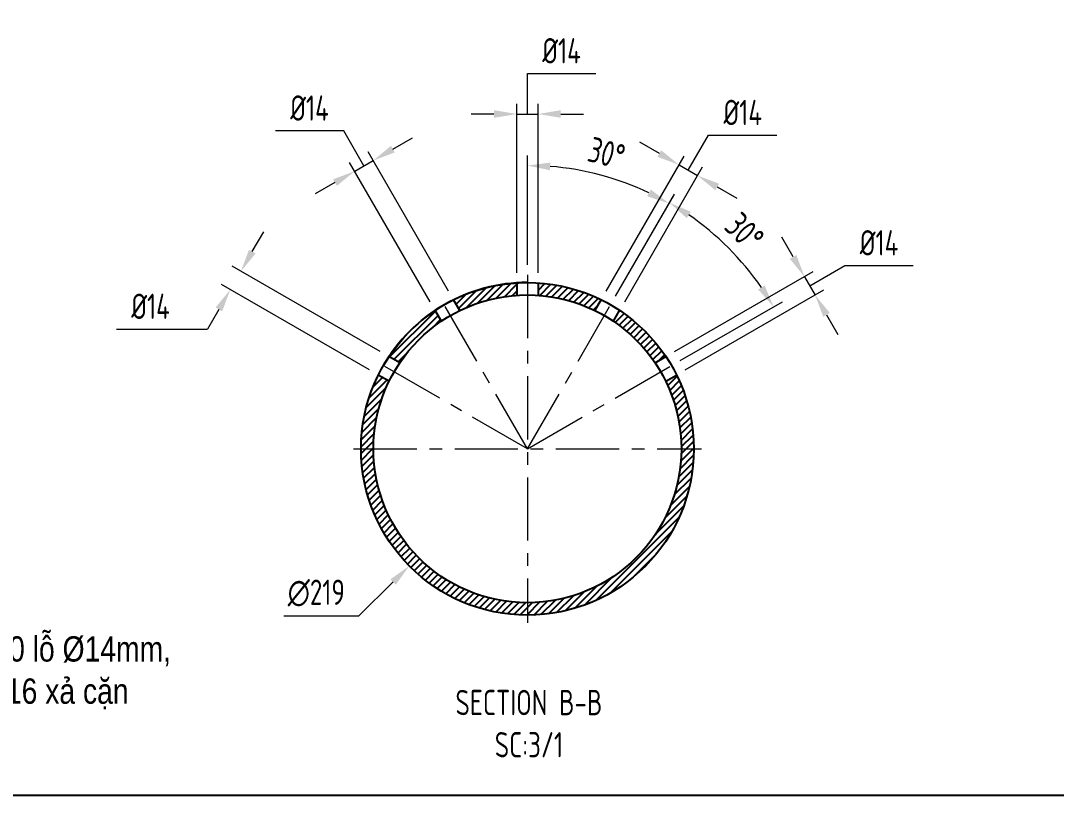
# Model space of a CAD drawing. Header units: millimetres. Extents: x -46397 to 283259, y -8690 to 23983.
# Drawn here: x 157301 to 159347, y -1903 to -372 of the extents above; entities that cross this region are included whole.
import ezdxf

# ---------------------------------------------------------------- set-up
doc = ezdxf.new("R2010")
doc.units = ezdxf.units.MM
doc.linetypes.add('CENTER', pattern=[2, 1.25, -0.25, 0.25, -0.25])
doc.layers.get('Defpoints').update_dxf_attribs({"lineweight": 0})
for name, color, linetype, lineweight in [('AM_8', 1, 'Continuous', 25), ('Dtext', 255, 'Continuous', 20), ('DUONGCHINH', 7, 'Continuous', 25), ('DUONGTAM', 1, 'CENTER', 0), ('PHANTOM 2', 8, 'Continuous', 0)]:
    doc.layers.add(name, color=color, linetype=linetype, lineweight=lineweight)
doc.styles.add('Chu va so', font='arial.ttf')
doc.styles.add('GHI CHÚ 1', font='isocp_IV25.ttf', dxfattribs={"width": 0.8})
doc.styles.add('GHI CHÚ 2', font='arial.ttf', dxfattribs={"width": 0.8, "height": 1})
doc.styles.get("Standard").update_dxf_attribs({"font": 'isocp.shx', "width": 0.8})
doc.styles.add('TCVN', font='arial.ttf')
doc.dimstyles.new('1-30SCALE', dxfattribs={"dimtxt": 75, "dimasz": 75, "dimexe": 37.5, "dimexo": 30, "dimgap": 30, "dimtad": 1, "dimtoh": 1, "dimdec": 0, "dimdsep": 46, "dimtxsty": 'GHI CHÚ 1', "dimcen": 0.09, "dimclrd": 256, "dimclre": 256, "dimclrt": 2, "dimadec": 0, "dimazin": 0, "dimtfac": 1, "dimtdec": 0, "dimtofl": 0, "dimtmove": 0, "dimatfit": 3, "dimfxl": 1, "dimlwd": 0, "dimlwe": 0, "dimarcsym": 0})
doc.dimstyles.new('1-30SCALE$2', dxfattribs={"dimtxt": 75, "dimasz": 75, "dimexe": 37.5, "dimexo": 30, "dimgap": 30, "dimtad": 1, "dimtoh": 1, "dimdec": 0, "dimdsep": 46, "dimtxsty": 'GHI CHÚ 1', "dimcen": 0.09, "dimclrd": 256, "dimclre": 256, "dimclrt": 2, "dimadec": 0, "dimazin": 0, "dimtfac": 1, "dimtdec": 0, "dimtofl": 0, "dimtmove": 0, "dimatfit": 3, "dimfxl": 1, "dimlwd": 0, "dimlwe": 0, "dimarcsym": 0})
pattern_1 = [(45, (12113.893, -192.323), (-6.7351921, 6.7351921), [])]

# ---------------------------------------------------------------- blocks, each defined once
blk = doc.blocks.new('*D648')
at = {"layer": 'Defpoints', "color": 0, "transparency": 16777216}
for p in [(158535.4, -986.4), (158068.8, -1449.3)]:
    blk.add_point(p, dxfattribs=at)
at = {"layer": 'PHANTOM 2', "lineweight": 0, "transparency": 16777216}
for p, q in [((158302, -1217.8), (158302.2, -1217.8)), ((158302.1, -1217.9), (158302.1, -1217.8))]:
    blk.add_line(p, q, dxfattribs=at)
at = {"layer": 'PHANTOM 2', "linetype": 'Continuous', "lineweight": 0, "transparency": 16777216}
for p, q in [((157969.4, -1547.9), (158036.9, -1481)), ((157820.8, -1547.9), (157969.4, -1547.9))]:
    blk.add_line(p, q, dxfattribs=at)
at = {"layer": 'PHANTOM 2', "transparency": 16777216}
blk.add_solid([(158031.6, -1475.7), (158042.1, -1486.3), (158068.8, -1449.3)], dxfattribs=at)
at = {"layer": 'PHANTOM 2', "color": 2, "transparency": 16777216, "insert": (157885.1, -1502.9), "char_height": 50, "attachment_point": 5, "style": 'GHI CHÚ 1'}
blk.add_mtext('∅219', dxfattribs=at)
blk = doc.blocks.new('*D649')
at = {"layer": 'Defpoints', "color": 0, "transparency": 16777216}
for p in [(158493.6, -691.6), (158302.1, -874.2), (158466.4, -933.2), (158302.1, -1217.8), (158302.1, -1561.5)]:
    blk.add_point(p, dxfattribs=at)
at = {"layer": 'PHANTOM 2', "linetype": 'Continuous', "lineweight": 0, "transparency": 16777216}
for p, q in [((158302.1, -854.2), (158302.1, -637.9)), ((158476.4, -915.9), (158592.1, -715.6))]:
    blk.add_line(p, q, dxfattribs=at)
blk.add_arc((158302.1, -1217.8), 560, 64.6056, 85.3944, dxfattribs=at)
at = {"layer": 'PHANTOM 2', "transparency": 16777216}
for points in [[(158346.8, -667.2), (158347.4, -652.2), (158302.1, -657.9)], [(158545.7, -705.3), (158538.8, -718.6), (158582.1, -732.9)]]:
    blk.add_solid(points, dxfattribs=at)
at = {"layer": 'PHANTOM 2', "color": 2, "transparency": 16777216, "insert": (158458.7, -633.5), "char_height": 50, "attachment_point": 5, "rotation": 345, "style": 'GHI CHÚ 1'}
blk.add_mtext('30°', dxfattribs=at)
blk = doc.blocks.new('*D644')
at = {"layer": 'Defpoints', "color": 0, "transparency": 16777216}
for p in [(158732.3, -856.8), (158466.4, -933.2), (158586.7, -1053.5), (158302.1, -1217.8), (158302.1, -1217.8)]:
    blk.add_point(p, dxfattribs=at)
at = {"layer": 'PHANTOM 2', "linetype": 'Continuous', "lineweight": 0, "transparency": 16777216}
for p, q in [((158476.4, -915.9), (158592.9, -714.2)), ((158604, -1043.5), (158805.8, -927))]:
    blk.add_line(p, q, dxfattribs=at)
blk.add_arc((158302.1, -1217.8), 561.6, 34.5921, 55.4079, dxfattribs=at)
at = {"layer": 'PHANTOM 2', "transparency": 16777216}
for points in [[(158616.9, -761.9), (158625, -749.2), (158582.9, -731.5)], [(158770.8, -895), (158758.1, -903), (158788.5, -937)]]:
    blk.add_solid(points, dxfattribs=at)
at = {"layer": 'PHANTOM 2', "color": 2, "transparency": 16777216, "insert": (158731, -788.9), "char_height": 50, "attachment_point": 5, "rotation": 315, "style": 'GHI CHÚ 1'}
blk.add_mtext('30°', dxfattribs=at)
blk = doc.blocks.new('*D645')
at = {"layer": 'Defpoints', "color": 0, "transparency": 16777216}
for p in [(157736.2, -866.9), (158028.6, -1035.7), (158007.6, -1072)]:
    blk.add_point(p, dxfattribs=at)
at = {"layer": 'PHANTOM 2', "linetype": 'Continuous', "lineweight": 0, "transparency": 16777216}
for p, q in [((157758.7, -827.9), (157781.2, -789)), ((158011.2, -1025.7), (157718.9, -856.9)), ((157990.2, -1062), (157697.9, -893.3)), ((157692.7, -942.2), (157670.2, -981.2)), ((157490.2, -981.2), (157670.2, -981.2))]:
    blk.add_line(p, q, dxfattribs=at)
at = {"layer": 'PHANTOM 2', "transparency": 16777216}
for points in [[(157752.2, -824.2), (157765.2, -831.7), (157736.2, -866.9)], [(157686.2, -938.5), (157699.2, -946), (157715.2, -903.3)]]:
    blk.add_solid(points, dxfattribs=at)
at = {"layer": 'PHANTOM 2', "color": 2, "transparency": 16777216, "insert": (157557.7, -936.2), "char_height": 50, "attachment_point": 5, "style": 'GHI CHÚ 1'}
blk.add_mtext('%%C14', dxfattribs=at)
blk = doc.blocks.new('*D646')
at = {"layer": 'Defpoints', "color": 0, "transparency": 16777216}
for p in [(157997.4, -648.1), (158156.3, -923.3), (158119.9, -944.3)]:
    blk.add_point(p, dxfattribs=at)
at = {"layer": 'PHANTOM 2', "linetype": 'Continuous', "lineweight": 0, "transparency": 16777216}
for p, q in [((157939.2, -589.3), (157804.2, -589.3)), ((157979.2, -658.6), (157939.2, -589.3)), ((158036.4, -625.6), (158075.3, -603.1)), ((158146.3, -906), (157987.4, -630.7)), ((158109.9, -927), (157951, -651.7)), ((157961, -669.1), (157997.4, -648.1)), ((157922, -691.6), (157883.1, -714.1))]:
    blk.add_line(p, q, dxfattribs=at)
at = {"layer": 'PHANTOM 2', "transparency": 16777216}
for points in [[(158032.6, -619.1), (158040.1, -632), (157997.4, -648.1)], [(157918.3, -685.1), (157925.8, -698), (157961, -669.1)]]:
    blk.add_solid(points, dxfattribs=at)
at = {"layer": 'PHANTOM 2', "color": 2, "transparency": 16777216, "insert": (157871.7, -544.3), "char_height": 50, "attachment_point": 5, "style": 'GHI CHÚ 1'}
blk.add_mtext('%%C14', dxfattribs=at)
blk = doc.blocks.new('*D647')
at = {"layer": 'Defpoints', "color": 0, "transparency": 16777216}
for p in [(158323.1, -556.1), (158281.1, -889.9), (158323.1, -889.9)]:
    blk.add_point(p, dxfattribs=at)
at = {"layer": 'PHANTOM 2', "linetype": 'Continuous', "lineweight": 0, "transparency": 16777216}
for p, q in [((158302.1, -556.1), (158302.1, -476.1)), ((158302.1, -476.1), (158437.1, -476.1)), ((158281.1, -869.9), (158281.1, -536.1)), ((158323.1, -869.9), (158323.1, -536.1)), ((158236.1, -556.1), (158191.1, -556.1)), ((158281.1, -556.1), (158323.1, -556.1)), ((158368.1, -556.1), (158413.1, -556.1))]:
    blk.add_line(p, q, dxfattribs=at)
at = {"layer": 'PHANTOM 2', "transparency": 16777216}
for points in [[(158236.1, -548.6), (158236.1, -563.6), (158281.1, -556.1)], [(158368.1, -548.6), (158368.1, -563.6), (158323.1, -556.1)]]:
    blk.add_solid(points, dxfattribs=at)
at = {"layer": 'PHANTOM 2', "color": 2, "transparency": 16777216, "insert": (158369.6, -431.1), "char_height": 50, "attachment_point": 5, "style": 'GHI CHÚ 1'}
blk.add_mtext('%%C14', dxfattribs=at)
blk = doc.blocks.new('*D640')
at = {"layer": 'Defpoints', "color": 0, "transparency": 16777216}
for p in [(158638.2, -677.7), (158447.9, -923.3), (158484.3, -944.3)]:
    blk.add_point(p, dxfattribs=at)
at = {"layer": 'PHANTOM 2', "linetype": 'Continuous', "lineweight": 0, "transparency": 16777216}
for p, q in [((158562.8, -634.2), (158523.9, -611.7)), ((158620, -667.2), (158660, -598)), ((158660, -598), (158795, -598)), ((158457.9, -906), (158611.8, -639.4)), ((158494.3, -927), (158648.2, -660.4)), ((158601.8, -656.7), (158638.2, -677.7)), ((158677.2, -700.2), (158716.1, -722.7))]:
    blk.add_line(p, q, dxfattribs=at)
at = {"layer": 'PHANTOM 2', "transparency": 16777216}
for points in [[(158566.6, -627.8), (158559.1, -640.7), (158601.8, -656.7)], [(158680.9, -693.8), (158673.4, -706.7), (158638.2, -677.7)]]:
    blk.add_solid(points, dxfattribs=at)
at = {"layer": 'PHANTOM 2', "color": 2, "transparency": 16777216, "insert": (158727.5, -553), "char_height": 50, "attachment_point": 5, "style": 'GHI CHÚ 1'}
blk.add_mtext('%%C14', dxfattribs=at)
blk = doc.blocks.new('*D641')
at = {"layer": 'Defpoints', "color": 0, "transparency": 16777216}
for p in [(158870.5, -913.9), (158575.6, -1035.7), (158596.6, -1072)]:
    blk.add_point(p, dxfattribs=at)
at = {"layer": 'PHANTOM 2', "linetype": 'Continuous', "lineweight": 0, "transparency": 16777216}
for p, q in [((158827, -838.6), (158804.5, -799.6)), ((158860, -895.7), (158929.3, -855.7)), ((158929.3, -855.7), (159064.3, -855.7)), ((158593, -1025.7), (158866.8, -867.6)), ((158849.5, -877.6), (158870.5, -913.9)), ((158614, -1062), (158887.8, -903.9)), ((158893, -952.9), (158915.5, -991.9))]:
    blk.add_line(p, q, dxfattribs=at)
at = {"layer": 'PHANTOM 2', "transparency": 16777216}
for points in [[(158833.5, -834.8), (158820.5, -842.3), (158849.5, -877.6)], [(158899.5, -949.2), (158886.5, -956.7), (158870.5, -913.9)]]:
    blk.add_solid(points, dxfattribs=at)
at = {"layer": 'PHANTOM 2', "color": 2, "transparency": 16777216, "insert": (158996.8, -810.7), "char_height": 50, "attachment_point": 5, "style": 'GHI CHÚ 1'}
blk.add_mtext('%%C14', dxfattribs=at)
blk = doc.blocks.new('*U1825')
at = {"lineweight": 25}
for points in [[(0, 0), (9003.9, 0), (9003.9, 5898), (0, 5898)], [(0, 0), (6807.8, 0), (6807.8, 5898), (0, 5898)]]:
    blk.add_lwpolyline(points, close=True, dxfattribs=at)
at = {"layer": 'Dtext', "ltscale": 0.1}
for tag, p, height, style in [('REV_3', (6865.8, 2215.3), 39.2, 'TCVN'), ('FOR_APPROVAL3', (7258, 2212.5, -0.4), 47.1, 'TCVN'), ('REV_2', (6865.8, 2068.9), 39.2, 'TCVN'), ('FOR_APPROVAL2', (7258, 2066.1, -0.4), 47.1, 'TCVN'), ('REV_1', (6865.8, 1922.5), 39.2, 'TCVN'), ('FOR_APPROVAL1', (7258, 1919.7, -0.3), 47.1, 'TCVN'), ('REV_0', (6865.8, 1776.1), 39.2, 'TCVN'), ('NGUOI_VE', (7675.9, 1774, -0.3), 47.1, 'TCVN'), ('NGUOI_KIEM_2', (8091.7, 1774, -0.4), 47.1, 'TCVN'), ('NGUOI_DUYET', (8594, 1774, -0.4), 47.1, 'TCVN'), ('1.1_A4', (8619.2, 89.3, -0.4), 47.1, 'Chu va so'), ('A4_A4', (8775.8, 89.3, -0.4), 47.1, 'Chu va so'), ('REV.', (8904.8, 89.3, -0.4), 47.1, 'Chu va so')]:
    blk.add_attdef(tag, p, '', height=height, dxfattribs=dict(at, style=style))
for tag, p, height, style, width in [('NGAY_REV03', (6965.2, 2212.5, -0.4), 40.8, 'TCVN', 0.95), ('NGAY_REV02', (6965.2, 2066.1, -0.4), 40.8, 'TCVN', 0.95), ('NGAY_REV01', (6965.2, 1919.7, -0.4), 40.8, 'TCVN', 0.95), ('NGAY_REV0', (6965.2, 1773.3, -0.4), 40.8, 'TCVN', 0.95), ('DWD.NO', (6961.6, 38.2, -0.4), 62.7, 'Chu va so', 0.85)]:
    blk.add_attdef(tag, p, '', height=height, dxfattribs=dict(at, style=style, width=width))
at = {"layer": 'Dtext', "lineweight": 25, "ltscale": 0.1, "style": 'Chu va so'}
for tag, p, height in [('PROJECT_CODE', (7415.1, 737.3), 94.1), ('TITLE1', (7007.5, 562.2, -0.4), 62.7), ('TITLE2', (7007.5, 414.7, -0.4), 62.7), ('TITLE3', (7007.5, 268.3, -0.4), 62.7)]:
    blk.add_attdef(tag, p, '', height=height, dxfattribs=at)

msp = doc.modelspace()

# ---------------------------------------------------------------- hatches: boundary and pattern name
at = {"layer": 'AM_8'}
h = msp.add_hatch(dxfattribs=at)
h.set_pattern_fill('ANSI31', color=256, scale=3, style=0)
h.set_pattern_definition(pattern_1)
edge = h.paths.add_edge_path()
edge.add_arc((158302.1, -1217.85), 328.65, 93.66357, 116.33643)
edge.add_line((158156.3, -923.31), (158168.6, -944.61))
edge.add_arc((158302.1, -1217.85), 304.11, 93.95965, 116.04035, ccw=False)
edge.add_line((158281.1, -914.46), (158281.1, -889.87))
h = msp.add_hatch(dxfattribs=at)
h.set_pattern_fill('ANSI31', color=256, scale=3, style=0)
h.set_pattern_definition(pattern_1)
h.paths.add_polyline_path([(158323.1, -889.87), (158323.1, -914.46, -0.0966444), (158435.61, -944.61), (158447.91, -923.31, 0.099253)])
h.paths.add_polyline_path([(158484.28, -944.31), (158471.98, -965.61, -0.0966444), (158554.34, -1047.97), (158575.64, -1035.67, 0.099253)])
h.paths.add_polyline_path([(158606.21, -1217.85), (158630.75, -1217.85, 0.1154229), (158596.64, -1072.04), (158575.34, -1084.34, -0.114114)])
h = msp.add_hatch(dxfattribs=at)
h.set_pattern_fill('ANSI31', color=256, scale=3, style=0)
h.set_pattern_definition(pattern_1)
edge = h.paths.add_edge_path()
edge.add_arc((158302.1, -1217.85), 304.11, 123.95965, 146.04035, ccw=False)
edge.add_line((158132.23, -965.61), (158119.93, -944.31))
edge.add_arc((158302.1, -1217.85), 328.65, 123.66357, 146.33643)
edge.add_line((158028.57, -1035.67), (158049.87, -1047.97))
h = msp.add_hatch(dxfattribs=at)
h.set_pattern_fill('ANSI31', color=256, scale=3, style=0)
h.set_pattern_definition(pattern_1)
edge = h.paths.add_edge_path()
edge.add_arc((158302.1, -1217.85), 328.65, 153.66357, 180)
edge.add_line((157973.45, -1217.85), (157997.99, -1217.85))
edge.add_arc((158302.1, -1217.85), 304.11, 153.95965, 180, ccw=False)
edge.add_line((158028.87, -1084.34), (158007.57, -1072.04))
h = msp.add_hatch(dxfattribs=at)
h.set_pattern_fill('ANSI31', color=256, scale=3, style=0)
h.set_pattern_definition(pattern_1)
edge = h.paths.add_edge_path()
edge.add_arc((158302.1, -1217.85), 328.65, 180, 270)
edge.add_line((158302.1, -1546.5), (158302.1, -1521.96))
edge.add_arc((158302.1, -1217.85), 304.11, 180, 270, ccw=False)
edge.add_line((157997.99, -1217.85), (157973.45, -1217.85))
h = msp.add_hatch(dxfattribs=at)
h.set_pattern_fill('ANSI31', color=256, scale=3, style=0)
h.set_pattern_definition(pattern_1)
edge = h.paths.add_edge_path()
edge.add_arc((158302.1, -1217.85), 304.11, -90, 0, ccw=False)
edge.add_line((158302.1, -1521.96), (158302.1, -1546.5))
edge.add_arc((158302.1, -1217.85), 328.65, 270, 360)
edge.add_line((158630.75, -1217.85), (158606.21, -1217.85))

# ---------------------------------------------------------------- linework, layer by layer
for start, end in [(90, 120), (120, 150)]:
    msp.add_arc((158302.1, -1217.85), 328.65, start, end)
at = {"layer": 'DUONGCHINH'}
for p, q in [((158281.1, -889.87), (158281.1, -914.46)), ((158323.1, -889.87), (158323.1, -914.46)), ((158168.6, -944.61), (158156.3, -923.31)), ((158435.61, -944.61), (158447.91, -923.31)), ((158132.23, -965.61), (158119.93, -944.31)), ((158471.98, -965.61), (158484.28, -944.31)), ((158049.87, -1047.97), (158028.57, -1035.67)), ((158554.34, -1047.97), (158575.64, -1035.67)), ((158028.87, -1084.34), (158007.57, -1072.04)), ((158575.34, -1084.34), (158596.64, -1072.04))]:
    msp.add_line(p, q, dxfattribs=at)
for radius in [328.65, 304.11]:
    msp.add_circle((158302.1, -1217.85), radius, dxfattribs=at)
at = {"layer": 'DUONGTAM', "ltscale": 100}
for p, q in [((158302.1, -874.2), (158302.1, -1561.5)), ((158302.1, -1217.85), (158137.78, -933.23)), ((158302.1, -1217.85), (158466.43, -933.23)), ((158302.1, -1217.85), (158017.49, -1053.52)), ((158302.1, -1217.85), (158586.72, -1053.52)), ((157958.45, -1217.85), (158645.75, -1217.85))]:
    msp.add_line(p, q, dxfattribs=at)

# ---------------------------------------------------------------- texts
at = {"color": 3, "insert": (158072.32, -1694.29, -3), "char_height": 50, "attachment_point": 1}
msp.add_mtext_dynamic_manual_height_columns('\\A1;\\pxqc;SECTION B-B\\PSC:3/1', width=465.6456, gutter_width=37.5, heights=[0], dxfattribs=at)

# ---------------------------------------------------------------- dimensions: what is measured, and where the dimension line sits
at = {"layer": 'PHANTOM 2'}
dim = msp.add_linear_dim(base=(158323.1, -556.13), p1=(158281.1, -889.87), p2=(158323.1, -889.87), dimstyle='1-30SCALE', override={"dimtxt": 50, "dimasz": 45, "dimexe": 20, "dimexo": 20, "dimgap": 20, "dimlfac": 0.333333, "dimpost": '%%C<>', "dimtmove": 1}, dxfattribs=at)
dim.commit()
dim.dimension.update_dxf_attribs({"geometry": '*D647', "text_midpoint": (158322.1, -431.13)})
for base, p1, p2, angle, picture, middle in [((157997.38, -648.05), (158119.93, -944.31), (158156.3, -923.31), 210, '*D646', (157919.2, -544.27)), ((158638.18, -677.75), (158447.91, -923.31), (158484.28, -944.31), 150, '*D640', (158679.99, -552.97)), ((158870.5, -913.93), (158575.64, -1035.67), (158596.64, -1072.04), 120, '*D641', (158949.29, -810.74))]:
    dim = msp.add_linear_dim(base=base, p1=p1, p2=p2, angle=angle, dimstyle='1-30SCALE', override={"dimtxt": 50, "dimasz": 45, "dimexe": 20, "dimexo": 20, "dimgap": 20, "dimlfac": 0.333333, "dimpost": '%%C<>', "dimtmove": 1}, dxfattribs=at)
    dim.commit()
    dim.dimension.update_dxf_attribs({"geometry": picture, "text_midpoint": middle})
for base, line1, line2, picture, middle in [((158493.63, -691.64), ((158302.1, -1217.85), (158466.43, -933.23)), ((158302.1, -874.2), (158302.1, -1561.5)), '*D649', (158458.68, -633.49)), ((158732.33, -856.85), ((158302.1, -1217.85), (158586.72, -1053.52)), ((158302.1, -1217.85), (158466.43, -933.23)), '*D644', (158731.04, -788.91))]:
    dim = msp.add_angular_dim_2l(base=base, line1=line1, line2=line2, dimstyle='1-30SCALE$2', override={"dimtxt": 50, "dimasz": 45, "dimexe": 20, "dimexo": 20, "dimgap": 20, "dimlfac": 0.333333, "dimtmove": 1}, dxfattribs=at)
    dim.commit()
    dim.dimension.update_dxf_attribs({"geometry": picture, "text_midpoint": middle})
dim = msp.add_linear_dim(base=(157736.25, -866.9), p1=(158007.57, -1072.04), p2=(158028.57, -1035.67), angle=240, dimstyle='1-30SCALE', override={"dimtxt": 50, "dimasz": 45, "dimexe": 20, "dimexo": 20, "dimgap": 20, "dimlfac": 0.333333, "dimpost": '%%C<>', "dimtmove": 1}, dxfattribs=at)
dim.commit()
dim.dimension.update_dxf_attribs({"geometry": '*D645', "text_midpoint": (157681.59, -949.55), "dimtype": 160})
dim = msp.add_diameter_dim_2p(p1=(158535.4, -986.37), p2=(158068.81, -1449.33), dimstyle='1-30SCALE', override={"dimtxt": 50, "dimasz": 45, "dimexe": 20, "dimexo": 20, "dimgap": 20, "dimlfac": 0.333333, "dimtmove": 1}, dxfattribs=at)
dim.commit()
dim.dimension.update_dxf_attribs({"geometry": '*D648', "text_midpoint": (157885.13, -1502.93)})

# ---------------------------------------------------------------- next in the draw order: block references
at = {"xscale": 0.9084576280678549, "yscale": 0.9084576280678549, "zscale": 0.9084576280678549}
msp.add_blockref('*U1825', (155650.54, -1902.62), dxfattribs=at)

# ---------------------------------------------------------------- next in the draw order: texts
at = {"color": 3, "insert": (157030.68, -1588.32, -3), "char_height": 50, "attachment_point": 1, "style": 'GHI CHÚ 2'}
msp.add_mtext_dynamic_manual_height_columns('\\A1;\\pxqc;Khoan 160 lỗ %%C14mm, 1 lỗ %%C16 xả cặn', width=575.8087, gutter_width=37.5, heights=[0], dxfattribs=at)

doc.saveas('drawing.dxf')
